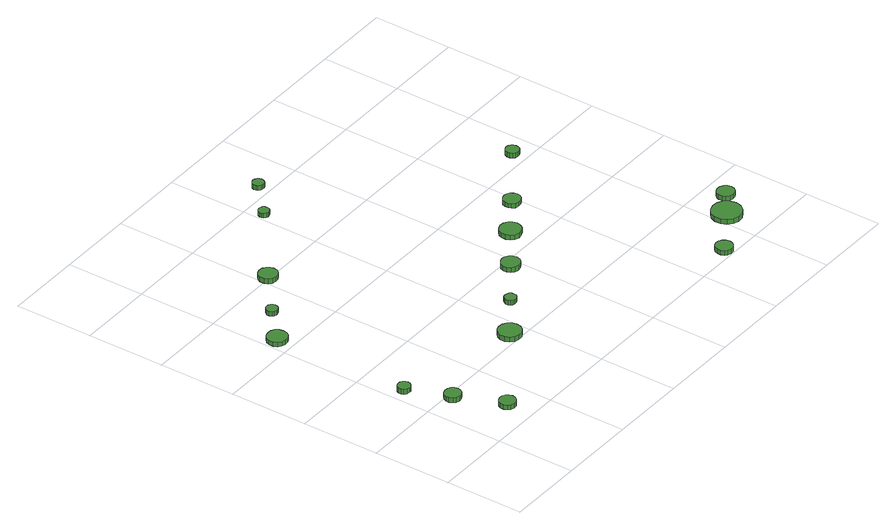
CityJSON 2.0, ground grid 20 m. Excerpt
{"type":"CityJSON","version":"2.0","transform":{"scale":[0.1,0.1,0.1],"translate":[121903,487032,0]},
"CityObjects":{
"tree1":{"type":"SolitaryVegetationObject","attributes":{"function":"something"},"geometry":[{"type":"MultiSurface","lod":"1","boundaries":[[[0,1,2,3,4,5,6,7,8,9,10,11,12,13,14]],[[15,16,17,18,19,20,21,22,23,24,25,26,27,28,29]],[[0,29,28,1]],[[1,28,27,2]],[[2,27,26,3]],[[3,26,25,4]],[[4,25,24,5]],[[5,24,23,6]],[[6,23,22,7]],[[7,22,21,8]],[[8,21,20,9]],[[9,20,19,10]],[[10,19,18,11]],[[11,18,17,12]],[[12,17,16,13]],[[13,16,15,14]],[[14,15,29,0]]]}]},
"tree2":{"type":"SolitaryVegetationObject","attributes":{"function":"something"},"geometry":[{"type":"MultiSurface","lod":"1","boundaries":[[[30,31,32,33,34,35,36,37,38,39,40,41,42,43,44]],[[45,46,47,48,49,50,51,52,53,54,55,56,57,58,59]],[[30,59,58,31]],[[31,58,57,32]],[[32,57,56,33]],[[33,56,55,34]],[[34,55,54,35]],[[35,54,53,36]],[[36,53,52,37]],[[37,52,51,38]],[[38,51,50,39]],[[39,50,49,40]],[[40,49,48,41]],[[41,48,47,42]],[[42,47,46,43]],[[43,46,45,44]],[[44,45,59,30]]]}]},
"tree3":{"type":"SolitaryVegetationObject","attributes":{"function":"something"},"geometry":[{"type":"MultiSurface","lod":"1","boundaries":[[[60,61,62,63,64,65,66,67,68,69,70,71,72,73,74]],[[75,76,77,78,79,80,81,82,83,84,85,86,87,88,89]],[[60,89,88,61]],[[61,88,87,62]],[[62,87,86,63]],[[63,86,85,64]],[[64,85,84,65]],[[65,84,83,66]],[[66,83,82,67]],[[67,82,81,68]],[[68,81,80,69]],[[69,80,79,70]],[[70,79,78,71]],[[71,78,77,72]],[[72,77,76,73]],[[73,76,75,74]],[[74,75,89,60]]]}]},
"tree4":{"type":"SolitaryVegetationObject","attributes":{"function":"something"},"geometry":[{"type":"MultiSurface","lod":"1","boundaries":[[[90,91,92,93,94,95,96,97,98,99,100,101,102,103,104]],[[105,106,107,108,109,110,111,112,113,114,115,116,117,118,119]],[[90,119,118,91]],[[91,118,117,92]],[[92,117,116,93]],[[93,116,115,94]],[[94,115,114,95]],[[95,114,113,96]],[[96,113,112,97]],[[97,112,111,98]],[[98,111,110,99]],[[99,110,109,100]],[[100,109,108,101]],[[101,108,107,102]],[[102,107,106,103]],[[103,106,105,104]],[[104,105,119,90]]]}]},
"tree5":{"type":"SolitaryVegetationObject","attributes":{"function":"something"},"geometry":[{"type":"MultiSurface","lod":"1","boundaries":[[[120,121,122,123,124,125,126,127,128,129,130,131,132,133,134]],[[135,136,137,138,139,140,141,142,143,144,145,146,147,148,149]],[[120,149,148,121]],[[121,148,147,122]],[[122,147,146,123]],[[123,146,145,124]],[[124,145,144,125]],[[125,144,143,126]],[[126,143,142,127]],[[127,142,141,128]],[[128,141,140,129]],[[129,140,139,130]],[[130,139,138,131]],[[131,138,137,132]],[[132,137,136,133]],[[133,136,135,134]],[[134,135,149,120]]]}]},
"tree6":{"type":"SolitaryVegetationObject","attributes":{"function":"something"},"geometry":[{"type":"MultiSurface","lod":"1","boundaries":[[[150,151,152,153,154,155,156,157,158,159,160,161,162,163,164]],[[165,166,167,168,169,170,171,172,173,174,175,176,177,178,179]],[[150,179,178,151]],[[151,178,177,152]],[[152,177,176,153]],[[153,176,175,154]],[[154,175,174,155]],[[155,174,173,156]],[[156,173,172,157]],[[157,172,171,158]],[[158,171,170,159]],[[159,170,169,160]],[[160,169,168,161]],[[161,168,167,162]],[[162,167,166,163]],[[163,166,165,164]],[[164,165,179,150]]]}]},
"tree7":{"type":"SolitaryVegetationObject","attributes":{"function":"something"},"geometry":[{"type":"MultiSurface","lod":"1","boundaries":[[[180,181,182,183,184,185,186,187,188,189,190,191,192,193,194]],[[195,196,197,198,199,200,201,202,203,204,205,206,207,208,209]],[[180,209,208,181]],[[181,208,207,182]],[[182,207,206,183]],[[183,206,205,184]],[[184,205,204,185]],[[185,204,203,186]],[[186,203,202,187]],[[187,202,201,188]],[[188,201,200,189]],[[189,200,199,190]],[[190,199,198,191]],[[191,198,197,192]],[[192,197,196,193]],[[193,196,195,194]],[[194,195,209,180]]]}]},
"tree8":{"type":"SolitaryVegetationObject","attributes":{"function":"something"},"geometry":[{"type":"MultiSurface","lod":"1","boundaries":[[[210,211,212,213,214,215,216,217,218,219,220,221,222,223,224]],[[225,226,227,228,229,230,231,232,233,234,235,236,237,238,239]],[[210,239,238,211]],[[211,238,237,212]],[[212,237,236,213]],[[213,236,235,214]],[[214,235,234,215]],[[215,234,233,216]],[[216,233,232,217]],[[217,232,231,218]],[[218,231,230,219]],[[219,230,229,220]],[[220,229,228,221]],[[221,228,227,222]],[[222,227,226,223]],[[223,226,225,224]],[[224,225,239,210]]]}]},
"tree9":{"type":"SolitaryVegetationObject","attributes":{"function":"something"},"geometry":[{"type":"MultiSurface","lod":"1","boundaries":[[[240,241,242,243,244,245,246,247,248,249,250,251,252,253,254]],[[255,256,257,258,259,260,261,262,263,264,265,266,267,268,269]],[[240,269,268,241]],[[241,268,267,242]],[[242,267,266,243]],[[243,266,265,244]],[[244,265,264,245]],[[245,264,263,246]],[[246,263,262,247]],[[247,262,261,248]],[[248,261,260,249]],[[249,260,259,250]],[[250,259,258,251]],[[251,258,257,252]],[[252,257,256,253]],[[253,256,255,254]],[[254,255,269,240]]]}]},
"tree10":{"type":"SolitaryVegetationObject","attributes":{"function":"something"},"geometry":[{"type":"MultiSurface","lod":"1","boundaries":[[[270,271,272,273,274,275,276,277,278,279,280,281,282,283,284]],[[285,286,287,288,289,290,291,292,293,294,295,296,297,298,299]],[[270,299,298,271]],[[271,298,297,272]],[[272,297,296,273]],[[273,296,295,274]],[[274,295,294,275]],[[275,294,293,276]],[[276,293,292,277]],[[277,292,291,278]],[[278,291,290,279]],[[279,290,289,280]],[[280,289,288,281]],[[281,288,287,282]],[[282,287,286,283]],[[283,286,285,284]],[[284,285,299,270]]]}]},
"tree11":{"type":"SolitaryVegetationObject","attributes":{"function":"something"},"geometry":[{"type":"MultiSurface","lod":"1","boundaries":[[[300,301,302,303,304,305,306,307,308,309,310,311,312,313,314]],[[315,316,317,318,319,320,321,322,323,324,325,326,327,328,329]],[[300,329,328,301]],[[301,328,327,302]],[[302,327,326,303]],[[303,326,325,304]],[[304,325,324,305]],[[305,324,323,306]],[[306,323,322,307]],[[307,322,321,308]],[[308,321,320,309]],[[309,320,319,310]],[[310,319,318,311]],[[311,318,317,312]],[[312,317,316,313]],[[313,316,315,314]],[[314,315,329,300]]]}]},
"tree12":{"type":"SolitaryVegetationObject","attributes":{"function":"something"},"geometry":[{"type":"MultiSurface","lod":"1","boundaries":[[[330,331,332,333,334,335,336,337,338,339,340,341,342,343,344]],[[345,346,347,348,349,350,351,352,353,354,355,356,357,358,359]],[[330,359,358,331]],[[331,358,357,332]],[[332,357,356,333]],[[333,356,355,334]],[[334,355,354,335]],[[335,354,353,336]],[[336,353,352,337]],[[337,352,351,338]],[[338,351,350,339]],[[339,350,349,340]],[[340,349,348,341]],[[341,348,347,342]],[[342,347,346,343]],[[343,346,345,344]],[[344,345,359,330]]]}]},
"tree13":{"type":"SolitaryVegetationObject","attributes":{"function":"something"},"geometry":[{"type":"MultiSurface","lod":"1","boundaries":[[[360,361,362,363,364,365,366,367,368,369,370,371,372,373,374]],[[375,376,377,378,379,380,381,382,383,384,385,386,387,388,389]],[[360,389,388,361]],[[361,388,387,362]],[[362,387,386,363]],[[363,386,385,364]],[[364,385,384,365]],[[365,384,383,366]],[[366,383,382,367]],[[367,382,381,368]],[[368,381,380,369]],[[369,380,379,370]],[[370,379,378,371]],[[371,378,377,372]],[[372,377,376,373]],[[373,376,375,374]],[[374,375,389,360]]]}]},
"tree14":{"type":"SolitaryVegetationObject","attributes":{"function":"something"},"geometry":[{"type":"MultiSurface","lod":"1","boundaries":[[[390,391,392,393,394,395,396,397,398,399,400,401,402,403,404]],[[405,406,407,408,409,410,411,412,413,414,415,416,417,418,419]],[[390,419,418,391]],[[391,418,417,392]],[[392,417,416,393]],[[393,416,415,394]],[[394,415,414,395]],[[395,414,413,396]],[[396,413,412,397]],[[397,412,411,398]],[[398,411,410,399]],[[399,410,409,400]],[[400,409,408,401]],[[401,408,407,402]],[[402,407,406,403]],[[403,406,405,404]],[[404,405,419,390]]]}]},
"tree15":{"type":"SolitaryVegetationObject","attributes":{"function":"something"},"geometry":[{"type":"MultiSurface","lod":"1","boundaries":[[[420,421,422,423,424,425,426,427,428,429,430,431,432,433,434]],[[435,436,437,438,439,440,441,442,443,444,445,446,447,448,449]],[[420,449,448,421]],[[421,448,447,422]],[[422,447,446,423]],[[423,446,445,424]],[[424,445,444,425]],[[425,444,443,426]],[[426,443,442,427]],[[427,442,441,428]],[[428,441,440,429]],[[429,440,439,430]],[[430,439,438,431]],[[431,438,437,432]],[[432,437,436,433]],[[433,436,435,434]],[[434,435,449,420]]]}]},
"tree16":{"type":"SolitaryVegetationObject","attributes":{"function":"something"},"geometry":[{"type":"MultiSurface","lod":"1","boundaries":[[[450,451,452,453,454,455,456,457,458,459,460,461,462,463,464]],[[465,466,467,468,469,470,471,472,473,474,475,476,477,478,479]],[[450,479,478,451]],[[451,478,477,452]],[[452,477,476,453]],[[453,476,475,454]],[[454,475,474,455]],[[455,474,473,456]],[[456,473,472,457]],[[457,472,471,458]],[[458,471,470,459]],[[459,470,469,460]],[[460,469,468,461]],[[461,468,467,462]],[[462,467,466,463]],[[463,466,465,464]],[[464,465,479,450]]]}]},
"tree17":{"type":"SolitaryVegetationObject","attributes":{"function":"something"},"geometry":[{"type":"MultiSurface","lod":"1","boundaries":[[[480,481,482,483,484,485,486,487,488,489,490,491,492,493,494]],[[495,496,497,498,499,500,501,502,503,504,505,506,507,508,509]],[[480,509,508,481]],[[481,508,507,482]],[[482,507,506,483]],[[483,506,505,484]],[[484,505,504,485]],[[485,504,503,486]],[[486,503,502,487]],[[487,502,501,488]],[[488,501,500,489]],[[489,500,499,490]],[[490,499,498,491]],[[491,498,497,492]],[[492,497,496,493]],[[493,496,495,494]],[[494,495,509,480]]]}]}
},
"vertices":[
[50,290,20],[48,297,20],[44,302,20],[38,306,20],[32,306,20],[25,304,20],[20,300,20],[17,294,20],[17,287,20],[20,280,20],[25,276,20],[32,274,20],[38,274,20],[44,278,20],[48,283,20],[48,283,7],[44,278,7],[38,274,7],[32,274,7],[25,276,7],[20,280,7],[17,287,7],[17,294,7],[20,300,7],[25,304,7],[32,306,7],[38,306,7],[44,302,7],[48,297,7],[50,290,7],
[100,186,16],[98,195,16],[93,202,16],[85,206,16],[77,207,16],[68,204,16],[62,199,16],[58,191,16],[58,182,16],[62,174,16],[68,168,16],[77,165,16],[85,166,16],[93,171,16],[98,178,16],[98,178,3],[93,171,3],[85,166,3],[77,165,3],[68,168,3],[62,174,3],[58,182,3],[58,191,3],[62,199,3],[68,204,3],[77,207,3],[85,206,3],[93,202,3],[98,195,3],[100,186,3],
[151,70,14],[149,79,14],[144,86,14],[136,90,14],[128,91,14],[119,88,14],[113,83,14],[109,75,14],[109,66,14],[113,58,14],[119,52,14],[128,49,14],[136,50,14],[144,55,14],[149,62,14],[149,62,2],[144,55,2],[136,50,2],[128,49,2],[119,52,2],[113,58,2],[109,66,2],[109,75,2],[113,83,2],[119,88,2],[128,91,2],[136,90,2],[144,86,2],[149,79,2],[151,70,2],
[56,642,15],[54,652,15],[48,661,15],[39,666,15],[28,667,15],[18,664,15],[10,657,15],[6,647,15],[6,636,15],[10,627,15],[18,620,15],[28,617,15],[39,618,15],[48,623,15],[54,631,15],[54,631,3],[48,623,3],[39,618,3],[28,617,3],[18,620,3],[10,627,3],[6,636,3],[6,647,3],[10,657,3],[18,664,3],[28,667,3],[39,666,3],[48,661,3],[54,652,3],[56,642,3],
[128,716,15],[127,722,15],[123,727,15],[118,730,15],[112,730,15],[106,729,15],[101,724,15],[99,719,15],[99,713,15],[101,707,15],[106,703,15],[112,701,15],[118,702,15],[123,705,15],[127,710,15],[127,710,3],[123,705,3],[118,702,3],[112,701,3],[106,703,3],[101,707,3],[99,713,3],[99,719,3],[101,724,3],[106,729,3],[112,730,3],[118,730,3],[123,727,3],[127,722,3],[128,716,3],
[383,225,17],[381,236,17],[374,246,17],[363,252,17],[351,253,17],[340,250,17],[331,242,17],[326,231,17],[326,219,17],[331,208,17],[340,199,17],[351,196,17],[363,197,17],[374,203,17],[381,213,17],[381,213,4],[374,203,4],[363,197,4],[351,196,4],[340,199,4],[331,208,4],[326,219,4],[326,231,4],[331,242,4],[340,250,4],[351,253,4],[363,252,4],[374,246,4],[381,236,4],[383,225,4],
[241,801,18],[239,810,18],[233,818,18],[225,823,18],[215,824,18],[205,821,18],[198,815,18],[194,806,18],[194,796,18],[198,787,18],[205,780,18],[215,777,18],[225,778,18],[233,783,18],[239,791,18],[239,791,5],[233,783,5],[225,778,5],[215,777,5],[205,780,5],[198,787,5],[194,796,5],[194,806,5],[198,815,5],[205,821,5],[215,824,5],[225,823,5],[233,818,5],[239,810,5],[241,801,5],
[479,301,15],[478,307,15],[474,312,15],[468,315,15],[462,316,15],[456,314,15],[452,309,15],[449,304,15],[449,297,15],[452,292,15],[456,288,15],[462,286,15],[468,286,15],[474,289,15],[478,294,15],[478,294,3],[474,289,3],[468,286,3],[462,286,3],[456,288,3],[452,292,3],[449,297,3],[449,304,3],[452,309,3],[456,314,3],[462,316,3],[468,315,3],[474,312,3],[478,307,3],[479,301,3],
[601,381,15],[599,391,15],[593,399,15],[585,404,15],[575,405,15],[566,402,15],[558,395,15],[554,386,15],[554,376,15],[558,367,15],[566,361,15],[575,358,15],[585,359,15],[593,363,15],[599,371,15],[599,371,2],[593,363,2],[585,359,2],[575,358,2],[566,361,2],[558,367,2],[554,376,2],[554,386,2],[558,395,2],[566,402,2],[575,405,2],[585,404,2],[593,399,2],[599,391,2],[601,381,2],
[430,955,16],[429,961,16],[426,965,16],[421,968,16],[415,969,16],[410,967,16],[405,963,16],[403,958,16],[403,952,16],[405,947,16],[410,943,16],[415,941,16],[421,942,16],[426,945,16],[429,950,16],[429,950,4],[426,945,4],[421,942,4],[415,941,4],[410,943,4],[405,947,4],[403,952,4],[403,958,4],[405,963,4],[410,967,4],[415,969,4],[421,968,4],[426,965,4],[429,961,4],[430,955,4],
[515,1030,15],[513,1036,15],[510,1041,15],[505,1044,15],[499,1045,15],[493,1043,15],[488,1039,15],[486,1033,15],[486,1027,15],[488,1022,15],[493,1018,15],[499,1016,15],[505,1016,15],[510,1019,15],[513,1024,15],[513,1024,2],[510,1019,2],[505,1016,2],[499,1016,2],[493,1018,2],[488,1022,2],[486,1027,2],[486,1033,2],[488,1039,2],[493,1043,2],[499,1045,2],[505,1044,2],[510,1041,2],[513,1036,2],[515,1030,2],
[710,457,16],[707,468,16],[701,477,16],[691,483,16],[680,484,16],[669,480,16],[661,473,16],[657,463,16],[657,452,16],[661,441,16],[669,434,16],[680,430,16],[691,432,16],[701,437,16],[707,446,16],[707,446,3],[701,437,3],[691,432,3],[680,430,3],[669,434,3],[661,441,3],[657,452,3],[657,463,3],[661,473,3],[669,480,3],[680,484,3],[691,483,3],[701,477,3],[707,468,3],[710,457,3],
[935,25,14],[933,34,14],[927,41,14],[920,46,14],[911,47,14],[902,44,14],[895,38,14],[892,29,14],[892,20,14],[895,12,14],[902,6,14],[911,3,14],[920,4,14],[927,9,14],[933,16,14],[933,16,2],[927,9,2],[920,4,2],[911,3,2],[902,6,2],[895,12,2],[892,20,2],[892,29,2],[895,38,2],[902,44,2],[911,47,2],[920,46,2],[927,41,2],[933,34,2],[935,25,2],
[806,525,14],[804,534,14],[799,542,14],[791,546,14],[782,547,14],[773,544,14],[766,538,14],[763,530,14],[763,521,14],[766,513,14],[773,506,14],[782,504,14],[791,505,14],[799,509,14],[804,517,14],[804,517,2],[799,509,2],[791,505,2],[782,504,2],[773,506,2],[766,513,2],[763,521,2],[763,530,2],[766,538,2],[773,544,2],[782,547,2],[791,546,2],[799,542,2],[804,534,2],[806,525,2],
[1067,101,14],[1063,116,14],[1054,129,14],[1041,137,14],[1025,138,14],[1010,133,14],[999,123,14],[993,109,14],[993,93,14],[999,79,14],[1010,69,14],[1025,64,14],[1041,65,14],[1054,73,14],[1063,86,14],[1063,86,1],[1054,73,1],[1041,65,1],[1025,64,1],[1010,69,1],[999,79,1],[993,93,1],[993,109,1],[999,123,1],[1010,133,1],[1025,138,1],[1041,137,1],[1054,129,1],[1063,116,1],[1067,101,1],
[958,637,15],[957,644,15],[953,649,15],[947,653,15],[940,654,15],[933,651,15],[928,647,15],[925,640,15],[925,633,15],[928,627,15],[933,622,15],[940,620,15],[947,621,15],[953,624,15],[957,630,15],[957,630,2],[953,624,2],[947,621,2],[940,620,2],[933,622,2],[928,627,2],[925,633,2],[925,640,2],[928,647,2],[933,651,2],[940,654,2],[947,653,2],[953,649,2],[957,644,2],[958,637,2],
[1112,147,14],[1110,156,14],[1105,163,14],[1097,168,14],[1088,169,14],[1079,166,14],[1072,160,14],[1069,152,14],[1069,143,14],[1072,135,14],[1079,128,14],[1088,126,14],[1097,127,14],[1105,131,14],[1110,138,14],[1110,138,1],[1105,131,1],[1097,127,1],[1088,126,1],[1079,128,1],[1072,135,1],[1069,143,1],[1069,152,1],[1072,160,1],[1079,166,1],[1088,169,1],[1097,168,1],[1105,163,1],[1110,156,1],[1112,147,1]
]}
